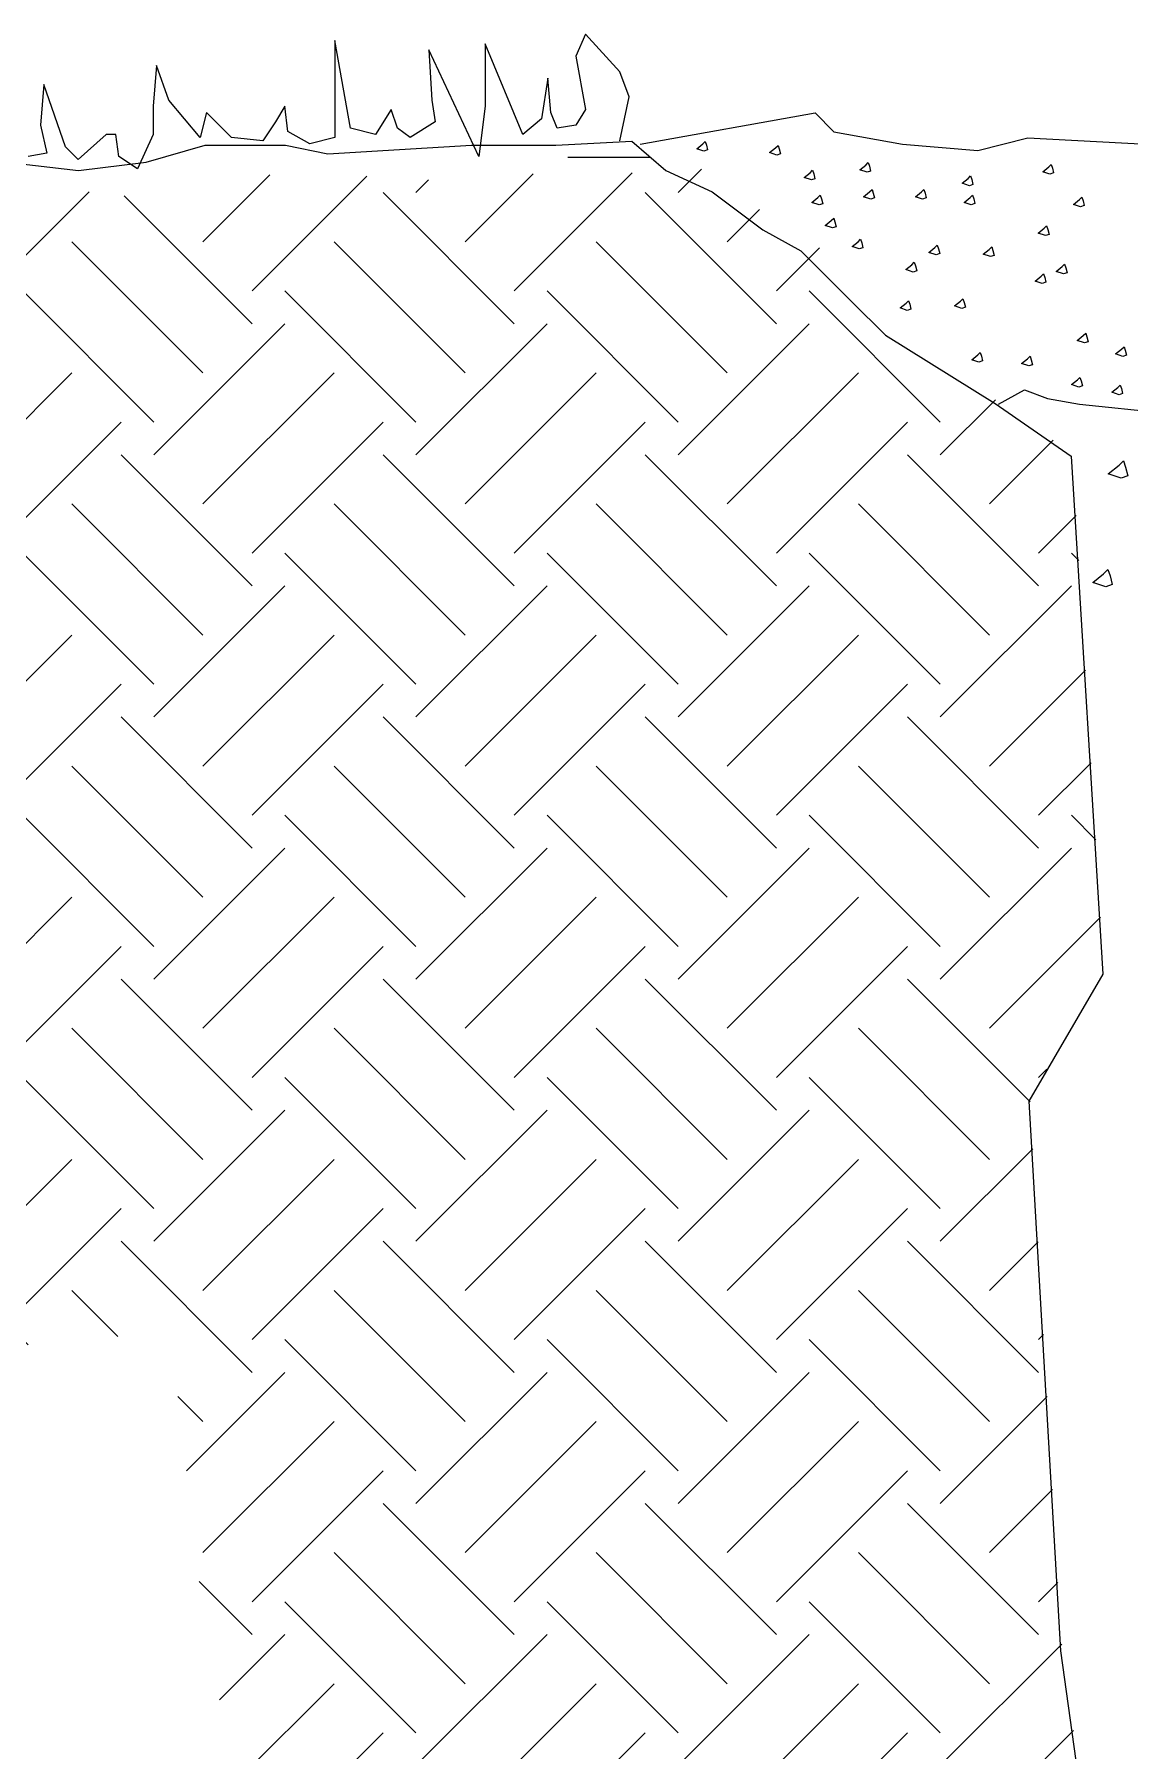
# Model space of a CAD drawing. Header units: millimetres. Extents: x 5357 to 259384, y -16348 to 109893.
# Drawn here: x 239194 to 239623, y 9272 to 9944 of the extents above; entities that cross this region are included whole.
import ezdxf

# ---------------------------------------------------------------- set-up
doc = ezdxf.new("R2010")
doc.units = ezdxf.units.MM
for name, color, linetype, lineweight in [('0-5', 250, 'Continuous', 18), ('CAY XANH_CHI TIET TRONG CAY 3_dwg-1', 250, 'Continuous', 18), ('LSA', 250, 'Continuous', 18)]:
    doc.layers.add(name, color=color, linetype=linetype, lineweight=lineweight)

# ---------------------------------------------------------------- blocks, each defined once
blk = doc.blocks.new('CAY XANH_CHI TIET TRONG CAY 3_dwg-2201632-CẢNH QUAN_CHI TIẾT TRỒNG CÂY')
at = {"layer": 'LSA'}
h = blk.add_hatch(dxfattribs=at)
h.set_pattern_fill('FP_64', color=256, style=0, pattern_type=2)
h.set_pattern_definition([(45, (-1868369.82, -247965.92), (0, 102.6719046), [72.6, -72.6]), (45, (-1868389.07, -247946.67), (0, 102.6719046), [72.6, -72.6]), (45, (-1868408.32, -247927.42), (0, 102.6719046), [72.6, -72.6]), (135, (-1868408.32, -247914.58), (-102.6719046, 7e-15), [72.6, -72.6]), (135, (-1868389.07, -247895.33), (-102.6719046, 7e-15), [72.6, -72.6]), (135, (-1868369.82, -247876.08), (-102.6719046, 7e-15), [72.6, -72.6])])
h.paths.add_polyline_path([(-2730.24, 7650.47), (-2399.3, 7650.47), (-2333.13, 7718.97), (-2333.13, 7805.69), (-2316.85, 8021.14), (-2316.88, 8706.08), (-2330.62, 8928.14), (-2326.99, 9191.71), (-2340.73, 9394.03), (-2004.35, 9394.03), (-2004.35, 9796.55), (-2023.64, 9794.19), (-2082.04, 9794.19), (-2131.98, 9800.96), (-2179.4, 9812.79), (-2211.01, 9812.79), (-2233.42, 9818.76), (-2266.37, 9825.21), (-2299.51, 9829.35), (-2340.73, 9843.74), (-2369.92, 9858.33), (-2403.05, 9866.61), (-2462.75, 9890.11), (-2493.88, 9890.11), (-2533.37, 9898.46), (-2555.39, 9899.22), (-2594.12, 9893.9), (-2616.9, 9882.52), (-2644.23, 9859.75), (-2690.55, 9807.38), (-2717.81, 9771.4), (-2721.95, 9754.84), (-2721.95, 9692.74), (-2726.09, 9589.25), (-2730.24, 9547.86), (-2734.38, 9485.76), (-2734.38, 9431.95), (-2713.67, 9013.85), (-2734.38, 8972.45), (-2726.09, 8653.7), (-2726.09, 8413.61), (-2746.8, 8334.95), (-2721.95, 8264.58), (-2717.81, 8223.18), (-2726.09, 8049.32), (-2730.24, 8032.76), (-2755.08, 8012.07), (-2763.37, 8003.79), (-2808.93, 7991.37), (-2837.92, 7991.37), (-2958.27, 7987.24), (-3053.28, 7991.37), (-3165.1, 7991.37), (-3281.07, 7987.23), (-3347.34, 7987.23), (-3500.57, 7974.81), (-3595.83, 7974.81), (-3794.63, 7995.51), (-3860.9, 7991.37), (-3927.16, 7974.81), (-3993.43, 7974.81), (-4038.98, 7978.95), (-4092.83, 7987.23), (-4146.67, 7987.23), (-4204.65, 7983.09), (-4262.63, 7974.81), (-4312.33, 7983.09), (-4357.89, 7987.23), (-4403.45, 7983.09), (-4437.06, 7983.67), (-4465.57, 7987.23), (-4490.42, 7995.51), (-4515.27, 8012.07), (-4523.55, 8057.6), (-4527.69, 8082.44), (-4527.69, 8127.97), (-4548.4, 8301.84), (-4540.12, 8334.95), (-4527.69, 8399.12), (-4523.55, 8417.75), (-4544.26, 8666.12), (-4540.12, 8719.94), (-4531.76, 8782.84), (-4527.69, 8827.57), (-4544.26, 8984.87), (-4535.98, 9022.13), (-4531.84, 9080.08), (-4527.69, 9121.48), (-4519.41, 9162.87), (-4540.29, 9314.79), (-4552.54, 9527.16), (-4523.55, 9576.83), (-4535.98, 9779.67), (-4565.7, 9800.37), (-4581.72, 9814.93), (-4614.81, 9848), (-4629.7, 9856.27), (-4649.56, 9871.16), (-4667.76, 9879.43), (-4681, 9891), (-4710.78, 9889.35), (-4743.87, 9889.35), (-4800.12, 9886.04), (-4818.33, 9889.35), (-4848.11, 9889.35), (-4871.27, 9882.73), (-4897.74, 9879.43), (-4925.87, 9882.73), (-4949.03, 9881.08), (-4982.13, 9869.5), (-5015.22, 9854.62), (-5033.42, 9844.7), (-5059.89, 9831.47), (-5089.67, 9813.28), (-5119.45, 9803.35), (-5165.78, 9796.74), (-5193.91, 9795.08), (-5244.22, 9796.66), (-5244.22, 9412.61), (-5131.82, 9412.61), (-4889.14, 9435.85), (-4874.97, 9311.9), (-4852.46, 9221.84), (-4879.25, 8960.29), (-4856.02, 8892.62), (-4856.02, 8742.9), (-4880.48, 8554.57), (-4880.48, 8242.23), (-4876.79, 7794.56), (-4784.43, 7654.73), (-4775.73, 7650.47), (-2755.08, 7650.47)])
at = {"layer": '0-5'}
blk.add_line((-4733.52, 9895.65), (-4701.16, 9895.65), dxfattribs=at)
at = {"layer": 'LSA', "flags": 128}
for points in [[(-4713.16, 9902.12), (-4709.48, 9919.28), (-4713.16, 9929.08), (-4726.65, 9943.79), (-4730.32, 9935.21), (-4726.65, 9914.37), (-4730.32, 9908.24), (-4737.68, 9907.02), (-4740.13, 9913.15), (-4741.36, 9926.63), (-4743.81, 9910.7), (-4751.17, 9904.57), (-4765.89, 9940.11), (-4765.89, 9915.6), (-4768.34, 9895.99), (-4787.96, 9937.66), (-4786.73, 9918.05), (-4785.51, 9909.47), (-4795.32, 9903.34), (-4800.22, 9907.02), (-4802.67, 9914.37), (-4808.81, 9904.57), (-4818.62, 9907.02), (-4824.75, 9941.34), (-4824.75, 9903.34), (-4834.56, 9900.89), (-4843.14, 9905.79), (-4844.37, 9915.6), (-4848.05, 9909.47), (-4852.95, 9902.12), (-4865.21, 9903.34), (-4875.02, 9913.15), (-4877.48, 9903.34), (-4889.74, 9918.05), (-4894.64, 9931.53), (-4895.87, 9915.6), (-4895.87, 9904.57), (-4902, 9891.09), (-4909.36, 9895.99), (-4910.59, 9904.57), (-4914.26, 9904.57), (-4925.3, 9894.76), (-4930.21, 9899.67), (-4938.79, 9924.18), (-4940.02, 9908.24), (-4937.56, 9897.21), (-4944.92, 9895.99)], [(-4705.24, 9900.75), (-4636.67, 9912.99), (-4629.32, 9905.65), (-4602.38, 9900.75), (-4573, 9898.3), (-4553.41, 9903.2), (-4506.88, 9900.75)], [(-4953.27, 9893.72), (-4925.14, 9890.41), (-4898.67, 9893.72), (-4875.51, 9900.33), (-4844.07, 9900.33), (-4827.52, 9897.03), (-4799.4, 9898.68), (-4771.27, 9900.33), (-4738.18, 9900.33), (-4708.4, 9901.99), (-4695.16, 9890.41), (-4676.96, 9882.14), (-4657.11, 9867.26), (-4642.21, 9858.99), (-4622.36, 9839.14), (-4609.12, 9825.91), (-4566.1, 9799.25), (-4536.38, 9778.55), (-4523.96, 9575.71), (-4552.95, 9526.04), (-4540.52, 9310.78), (-4519.82, 9161.75)], [(-4564.83, 9798.97), (-4554.64, 9804.63), (-4545.59, 9801.23), (-4533.14, 9798.97), (-4500.33, 9795.58)]]:
    blk.add_lwpolyline(points, dxfattribs=at)
for points in [[(-4683.05, 9898.97), (-4680.68, 9900.86), (-4679.73, 9901.81), (-4679.26, 9900.39), (-4678.79, 9898.49), (-4680.21, 9898.02)], [(-4654.5, 9897.46), (-4652.13, 9899.36), (-4651.18, 9900.31), (-4650.71, 9898.89), (-4650.23, 9896.99), (-4651.66, 9896.52)], [(-4640.97, 9887.7), (-4638.61, 9889.6), (-4637.66, 9890.54), (-4637.18, 9889.12), (-4636.71, 9887.23), (-4638.13, 9886.75)], [(-4619.19, 9890.71), (-4616.82, 9892.6), (-4615.87, 9893.55), (-4615.39, 9892.13), (-4614.92, 9890.23), (-4616.34, 9889.76)], [(-4579.09, 9885.46), (-4576.72, 9887.36), (-4575.77, 9888.31), (-4575.3, 9886.88), (-4574.83, 9884.99), (-4576.25, 9884.52)], [(-4547.53, 9889.97), (-4545.16, 9891.86), (-4544.22, 9892.81), (-4543.74, 9891.39), (-4543.27, 9889.5), (-4544.69, 9889.02)], [(-4637.97, 9877.94), (-4635.6, 9879.83), (-4634.65, 9880.78), (-4634.18, 9879.36), (-4633.7, 9877.47), (-4635.13, 9876.99)], [(-4617.68, 9880.19), (-4615.31, 9882.09), (-4614.37, 9883.03), (-4613.89, 9881.61), (-4613.42, 9879.72), (-4614.84, 9879.24)], [(-4597.4, 9880.19), (-4595.03, 9882.09), (-4594.08, 9883.03), (-4593.6, 9881.61), (-4593.13, 9879.72), (-4594.55, 9879.24)], [(-4578.34, 9877.95), (-4575.97, 9879.85), (-4575.02, 9880.8), (-4574.55, 9879.37), (-4574.08, 9877.48), (-4575.5, 9877.01)], [(-4535.51, 9877.2), (-4533.14, 9879.1), (-4532.2, 9880.04), (-4531.72, 9878.62), (-4531.25, 9876.73), (-4532.67, 9876.26)], [(-4632.71, 9868.93), (-4630.34, 9870.82), (-4629.39, 9871.77), (-4628.92, 9870.35), (-4628.44, 9868.45), (-4629.87, 9867.98)], [(-4549.31, 9865.92), (-4546.94, 9867.82), (-4545.99, 9868.76), (-4545.52, 9867.34), (-4545.04, 9865.45), (-4546.47, 9864.98)], [(-4622.19, 9860.67), (-4619.82, 9862.56), (-4618.87, 9863.51), (-4618.4, 9862.09), (-4617.93, 9860.19), (-4619.35, 9859.72)], [(-4592.14, 9858.41), (-4589.77, 9860.31), (-4588.82, 9861.25), (-4588.35, 9859.83), (-4587.87, 9857.94), (-4589.29, 9857.47)], [(-4601.15, 9851.65), (-4598.78, 9853.55), (-4597.84, 9854.5), (-4597.36, 9853.07), (-4596.89, 9851.18), (-4598.31, 9850.71)], [(-4570.83, 9857.68), (-4568.46, 9859.57), (-4567.51, 9860.52), (-4567.04, 9859.1), (-4566.56, 9857.2), (-4567.98, 9856.73)], [(-4550.54, 9847.16), (-4548.17, 9849.06), (-4547.22, 9850), (-4546.75, 9848.58), (-4546.27, 9846.69), (-4547.7, 9846.22)], [(-4542.27, 9850.92), (-4539.91, 9852.81), (-4538.96, 9853.76), (-4538.48, 9852.34), (-4538.01, 9850.44), (-4539.43, 9849.97)], [(-4603.41, 9836.63), (-4601.04, 9838.53), (-4600.09, 9839.48), (-4599.62, 9838.05), (-4599.14, 9836.16), (-4600.56, 9835.69)], [(-4582.1, 9837.4), (-4579.73, 9839.29), (-4578.78, 9840.24), (-4578.31, 9838.82), (-4577.83, 9836.93), (-4579.25, 9836.45)], [(-4534.01, 9823.88), (-4531.64, 9825.78), (-4530.69, 9826.72), (-4530.22, 9825.3), (-4529.74, 9823.41), (-4531.17, 9822.93)], [(-4518.98, 9818.62), (-4516.61, 9820.52), (-4515.67, 9821.47), (-4515.19, 9820.05), (-4514.72, 9818.15), (-4516.14, 9817.68)], [(-4575.33, 9816.37), (-4572.97, 9818.27), (-4572.02, 9819.21), (-4571.54, 9817.79), (-4571.07, 9815.9), (-4572.49, 9815.42)], [(-4555.8, 9814.87), (-4553.43, 9816.76), (-4552.48, 9817.71), (-4552.01, 9816.29), (-4551.53, 9814.4), (-4552.96, 9813.92)], [(-4536.26, 9806.61), (-4533.89, 9808.5), (-4532.95, 9809.45), (-4532.47, 9808.03), (-4532, 9806.14), (-4533.42, 9805.66)], [(-4520.49, 9803.6), (-4518.12, 9805.5), (-4517.17, 9806.45), (-4516.69, 9805.03), (-4516.22, 9803.13), (-4517.64, 9802.66)], [(-4521.83, 9771.68), (-4517.6, 9775.06), (-4515.91, 9776.75), (-4515.06, 9774.22), (-4514.21, 9770.83), (-4516.75, 9769.99)], [(-4527.91, 9729.16), (-4523.67, 9732.55), (-4521.98, 9734.24), (-4521.14, 9731.7), (-4520.29, 9728.32), (-4522.83, 9727.47)]]:
    blk.add_lwpolyline(points, close=True, dxfattribs=at)

msp = doc.modelspace()

# ---------------------------------------------------------------- block references
at = {"layer": 'CAY XANH_CHI TIET TRONG CAY 3_dwg-1'}
msp.add_blockref('CAY XANH_CHI TIET TRONG CAY 3_dwg-2201632-CẢNH QUAN_CHI TIẾT TRỒNG CÂY', (244136.27, 0), dxfattribs=at)

doc.saveas('drawing.dxf')
